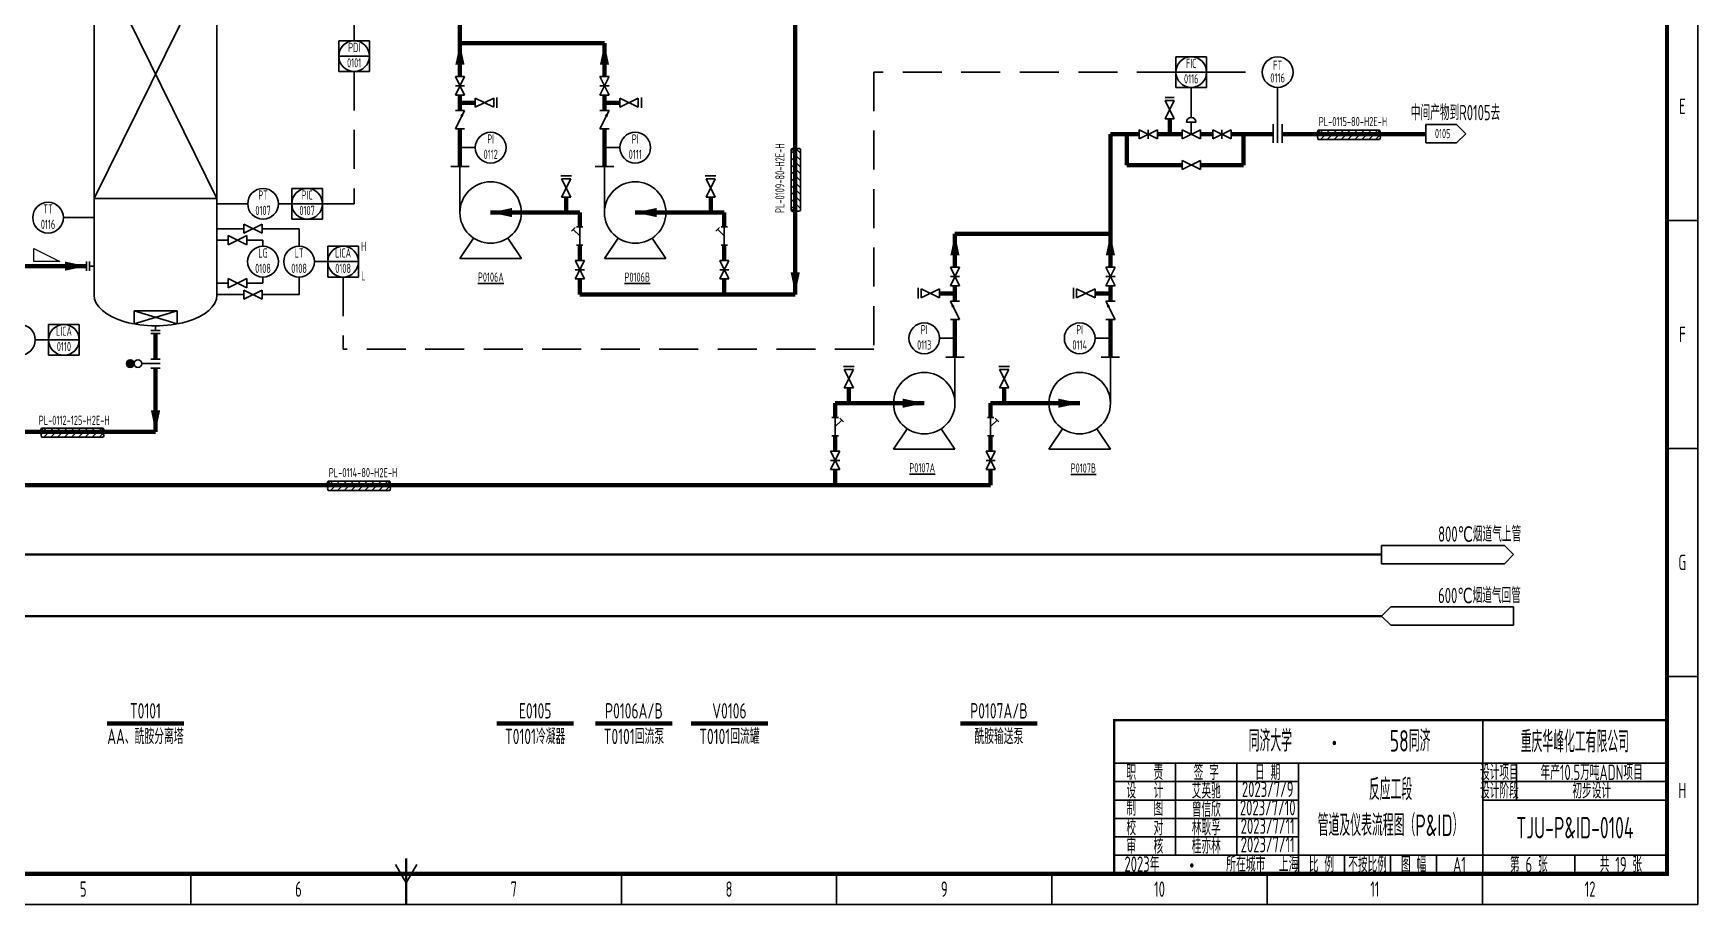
# Model space of a CAD drawing. Header units: millimetres. Extents: x 453 to 7190, y 523 to 4294.
# Drawn here: x 4566 to 5108, y 2905 to 3189 of the extents above; entities that cross this region are included whole.
import ezdxf
from ezdxf.enums import TextEntityAlignment as Align

# ---------------------------------------------------------------- set-up
doc = ezdxf.new("R2010")
doc.units = ezdxf.units.MM
doc.linetypes.add('DASHED', pattern=[19.05, 12.7, -6.35])
for name, color, linetype, lineweight in [('01-主物流线-粗实线', 134, 'Continuous', 80), ('03-设备外轮廓线-细实线', 7, 'Continuous', 25), ('04-设备内部件-细实线', 170, 'Continuous', 25), ('05-图框与标题栏', 7, 'Continuous', 25), ('06-公用工程-中、低压蒸汽与凝水回管', 14, 'Continuous', 40), ('09-文本', 7, 'Continuous', 25), ('10-流股接续标志', 7, 'Continuous', 25), ('10-阀门', 102, 'Continuous', 25), ('11-文本', 7, 'Continuous', 25), ('11-管道组合号', 50, 'Continuous', 15), ('12-仪表', 190, 'Continuous', 25), ('12-信号线', 226, 'DASHED', 25), ('12-设备位号线', 7, 'Continuous', 80), ('13-电动气动信号线', 226, 'DASHED', 25), ('14-箭头', 7, 'Continuous', 25), ('15-仪表', 190, 'Continuous', 25), ('15-文本', 7, 'Continuous', 15), ('15-文本 @ 1', 7, 'Continuous', 15), ('16-阀门与管件', 102, 'Continuous', 25)]:
    doc.layers.add(name, color=color, linetype=linetype, lineweight=lineweight)
doc.layers.add('TITLE', color=7, linetype='Continuous')
doc.styles.add('3-gbcbig', font='gbenor.shx', dxfattribs={"width": 0.7, "height": 3, "bigfont": 'gbcbig.shx'})
doc.styles.add('5-gbcbig', font='gbenor.shx', dxfattribs={"width": 0.7, "height": 5, "bigfont": 'gbcbig.shx'})
doc.styles.add('7-gbcbig', font='gbenor.shx', dxfattribs={"width": 0.7, "height": 7, "bigfont": 'gbcbig.shx'})
doc.styles.get("Standard").update_dxf_attribs({"font": 'arial.ttf'})
doc.styles.add('头号烷家', font='gbenor.shx', dxfattribs={"width": 0.75, "height": 3, "bigfont": 'gbcbig.shx'})
doc.styles.add('工程字', font='gbenor.shx', dxfattribs={"bigfont": 'gbcbig.shx'})

# ---------------------------------------------------------------- blocks, each defined once
blk = doc.blocks.new('管道组合号')
at = {"layer": '11-管道组合号', "style": '头号烷家', "width": 0.75}
blk.add_attdef('管道组合号', (-4.3, 3.13), '', height=3, dxfattribs=at)
blk = doc.blocks.new('就地安装仪表')
at = {"layer": '12-仪表', "ltscale": 0.25}
blk.add_circle((0, -5), 5, dxfattribs=at)
at = {"layer": '15-文本', "style": '工程字', "width": 0.75}
blk.add_attdef('仪表名称', text='', height=3, dxfattribs=at).set_placement((0, -4.29), align=Align.CENTER)
blk.add_attdef('仪表编号', text='', height=3, dxfattribs=at).set_placement((0, -5.39), align=Align.TOP_CENTER)
blk = doc.blocks.new('*U162')
at = {"layer": '10-阀门'}
ref = blk.add_blockref('就地安装仪表', (4970.91, 3181.18), dxfattribs=dict(at, xscale=-1))
ref.add_attrib('仪表名称', 'FT', dxfattribs={"layer": '15-文本 @ 1', "height": 3, "style": '工程字', "width": 0.75}).set_placement((4970.91, 3176.9), align=Align.CENTER)
ref.add_attrib('仪表编号', '0116', dxfattribs={"layer": '15-文本 @ 1', "height": 3, "style": '工程字', "width": 0.75}).set_placement((4970.91, 3175.79), align=Align.TOP_CENTER)

msp = doc.modelspace()

# ---------------------------------------------------------------- hatches: boundary and pattern name
at = {"layer": '16-阀门与管件'}
msp.add_hatch(color=256, dxfattribs=at).paths.add_polyline_path([(4598.59, 3081.26, 1), (4596.09, 3081.26, 1)])

# ---------------------------------------------------------------- linework, layer by layer
for p, q in [((5029.12, 3159.11), (5019.12, 3159.11)), ((5019.12, 3159.11), (5019.12, 3153.11)), ((5032.12, 3156.11), (5029.12, 3159.11)), ((5029.12, 3153.11), (5032.12, 3156.11)), ((5019.12, 3153.11), (5029.12, 3153.11)), ((4583.09, 3114.5), (4583.09, 3111.5)), ((4584.09, 3114.5), (4584.09, 3111.5)), ((4585.59, 3113), (4584.09, 3113)), ((4604.09, 3092.06), (4607.09, 3092.06)), ((4604.09, 3091.06), (4607.09, 3091.06)), ((4605.59, 3093.56), (4605.59, 3092.06))]:
    msp.add_line(p, q)
at = {"layer": '01-主物流线-粗实线'}
for p, q in [((4813.85, 3215.48), (4813.85, 3103.82)), ((4704.69, 3185.57), (4704.69, 3205.18)), ((4704.69, 3174.71), (4704.69, 3185.57)), ((4751.75, 3185.57), (4704.69, 3185.57)), ((4751.75, 3174.71), (4751.75, 3185.57)), ((4704.69, 3163.71), (4704.69, 3168.71)), ((4704.69, 3166.21), (4709.69, 3166.21)), ((4751.75, 3163.71), (4751.75, 3168.71)), ((4751.75, 3166.21), (4756.75, 3166.21)), ((4935.77, 3155.92), (4935.77, 3160.92)), ((4704.69, 3145.45), (4704.69, 3157.71)), ((4751.75, 3145.45), (4751.75, 3157.71)), ((4916.46, 3155.92), (4925.77, 3155.92)), ((4916.46, 3123.49), (4916.46, 3155.92)), ((4921.77, 3145.92), (4921.77, 3155.92)), ((4931.77, 3155.92), (4939.77, 3155.92)), ((4945.77, 3155.92), (4949.77, 3155.92)), ((4955.77, 3155.92), (4959.77, 3155.92)), ((4955.77, 3155.92), (4969.35, 3155.92)), ((4959.77, 3155.92), (4959.77, 3145.92)), ((4972.41, 3155.92), (5019.15, 3155.92)), ((4939.77, 3145.92), (4921.77, 3145.92)), ((4959.77, 3145.92), (4945.77, 3145.92)), ((4739.27, 3135.45), (4739.27, 3130.45)), ((4786.33, 3135.45), (4786.33, 3130.45)), ((4743.69, 3130.45), (4714.69, 3130.45)), ((4743.69, 3125.82), (4743.69, 3130.45)), ((4790.75, 3130.45), (4761.75, 3130.45)), ((4790.75, 3125.82), (4790.75, 3130.45)), ((4865.85, 3112.63), (4865.85, 3123.49)), ((4865.85, 3123.49), (4916.46, 3123.49)), ((4916.46, 3112.63), (4916.46, 3123.49)), ((4743.69, 3114.82), (4743.69, 3119.82)), ((4790.75, 3114.82), (4790.75, 3119.82)), ((4526.97, 3113), (4583.09, 3113)), ((4743.69, 3108.82), (4743.69, 3103.82)), ((4790.75, 3108.82), (4790.75, 3103.82)), ((4865.85, 3101.63), (4865.85, 3106.63)), ((4916.46, 3101.63), (4916.46, 3106.63)), ((4813.85, 3103.82), (4743.69, 3103.82)), ((4865.85, 3104.13), (4860.85, 3104.13)), ((4916.46, 3104.13), (4911.46, 3104.13)), ((4865.85, 3083.37), (4865.85, 3095.63)), ((4916.46, 3083.37), (4916.46, 3095.63)), ((4605.59, 3082.76), (4605.59, 3091.06)), ((4605.59, 3059), (4605.59, 3079.76)), ((4831.27, 3073.37), (4831.27, 3068.37)), ((4881.88, 3073.37), (4881.88, 3068.37)), ((4826.85, 3063.74), (4826.85, 3068.37)), ((4826.85, 3068.37), (4855.85, 3068.37)), ((4877.46, 3063.74), (4877.46, 3068.37)), ((4877.46, 3068.37), (4906.46, 3068.37)), ((4605.59, 3059), (4528.58, 3059)), ((4826.85, 3052.74), (4826.85, 3057.74)), ((4877.46, 3052.74), (4877.46, 3057.74)), ((4826.85, 3046.74), (4826.85, 3041.74)), ((4877.46, 3046.74), (4877.46, 3041.74)), ((4877.46, 3041.74), (4526.89, 3041.74))]:
    msp.add_line(p, q, dxfattribs=at)
at = {"layer": '03-设备外轮廓线-细实线'}
for p, q in [((4585.59, 3338.56), (4585.59, 3103.56)), ((4625.59, 3103.56), (4625.59, 3338.56)), ((4701.69, 3145.45), (4707.69, 3145.45)), ((4704.69, 3130.45), (4704.69, 3145.45)), ((4748.75, 3145.45), (4754.75, 3145.45)), ((4751.75, 3130.45), (4751.75, 3145.45)), ((4709.14, 3122.13), (4704.69, 3115.45)), ((4724.69, 3115.45), (4720.23, 3122.13)), ((4756.2, 3122.13), (4751.75, 3115.45)), ((4771.75, 3115.45), (4767.29, 3122.13)), ((4704.69, 3115.45), (4724.69, 3115.45)), ((4751.75, 3115.45), (4771.75, 3115.45)), ((4868.85, 3083.37), (4862.85, 3083.37)), ((4865.85, 3068.37), (4865.85, 3083.37)), ((4919.46, 3083.37), (4913.46, 3083.37)), ((4916.46, 3068.37), (4916.46, 3083.37)), ((4845.85, 3053.37), (4850.3, 3060.05)), ((4861.4, 3060.05), (4865.85, 3053.37)), ((4896.46, 3053.37), (4900.91, 3060.05)), ((4912.01, 3060.05), (4916.46, 3053.37)), ((4865.85, 3053.37), (4845.85, 3053.37)), ((4916.46, 3053.37), (4896.46, 3053.37))]:
    msp.add_line(p, q, dxfattribs=at)
for centre in [(4714.69, 3130.45), (4761.75, 3130.45), (4855.85, 3068.37), (4906.46, 3068.37)]:
    msp.add_circle(centre, 10, dxfattribs=at)
msp.add_ellipse((4605.59, 3103.56), major_axis=(-20, 0), ratio=0.5, start_param=0, end_param=3.141593, dxfattribs=at)
at = {"layer": '04-设备内部件-细实线'}
for p, q in [((4585.59, 3216.09), (4625.59, 3135.04)), ((4625.59, 3216.09), (4585.59, 3135.04)), ((4585.59, 3135.04), (4625.59, 3135.04)), ((4605.59, 3098.46), (4598.59, 3098.46)), ((4598.59, 3098.46), (4598.59, 3094.19)), ((4598.59, 3094.19), (4612.59, 3098.46)), ((4598.59, 3098.46), (4612.59, 3094.19)), ((4605.59, 3098.46), (4612.59, 3098.46)), ((4612.59, 3098.46), (4612.59, 3094.19))]:
    msp.add_line(p, q, dxfattribs=at)
at = {"layer": '05-图框与标题栏'}
for p, q in [((5107.67, 3127.91), (5097.67, 3127.91)), ((5107.67, 3053.66), (5097.67, 3053.66)), ((5107.67, 2979.41), (5097.67, 2979.41)), ((5037.67, 2965.16), (5037.67, 2915.16)), ((4917.67, 2951.16), (5097.67, 2951.16)), ((4937.67, 2951.16), (4937.67, 2921.16)), ((4957.67, 2951.16), (4957.67, 2921.16)), ((4977.67, 2951.16), (4977.67, 2915.16)), ((5048.67, 2951.16), (5048.67, 2939.16)), ((4917.67, 2945.16), (4977.67, 2945.16)), ((5037.67, 2945.16), (5097.67, 2945.16)), ((4917.67, 2939.16), (4977.67, 2939.16)), ((5037.67, 2939.16), (5097.67, 2939.16)), ((4917.67, 2933.16), (4977.67, 2933.16)), ((4917.67, 2927.16), (4977.67, 2927.16)), ((4917.67, 2921.16), (5097.67, 2921.16)), ((4992.67, 2921.16), (4992.67, 2915.16)), ((5007.67, 2921.16), (5007.67, 2915.16)), ((5022.67, 2921.16), (5022.67, 2915.16)), ((5067.67, 2921.16), (5067.67, 2915.16)), ((4687.17, 2912.16), (4683.7, 2918.16)), ((4687.17, 2912.16), (4690.63, 2918.16)), ((4617.08, 2905.16), (4617.08, 2915.16)), ((4757.25, 2905.16), (4757.25, 2915.16)), ((4827.33, 2905.16), (4827.33, 2915.16)), ((4897.42, 2905.16), (4897.42, 2915.16)), ((4967.5, 2905.16), (4967.5, 2915.16)), ((5037.58, 2905.16), (5037.58, 2915.16))]:
    msp.add_line(p, q, dxfattribs=at)
at = {"layer": '05-图框与标题栏', "const_width": 1.4}
msp.add_lwpolyline([(4291.67, 3489.16), (4291.67, 2915.16), (5097.67, 2915.16), (5097.67, 3489.16)], close=True, dxfattribs=at)
at = {"layer": '05-图框与标题栏', "const_width": 0.8}
for points in [[(5097.67, 2965.16), (4917.67, 2965.16), (4917.67, 2915.16)], [(4687.17, 2905.16), (4687.17, 2920.16)]]:
    msp.add_lwpolyline(points, dxfattribs=at)
at = {"layer": '05-图框与标题栏'}
for p in [(5107.67, 3127.91), (5107.67, 3053.66), (5107.67, 2979.41), (4617.08, 2905.16), (4687.17, 2905.16), (4757.25, 2905.16), (4827.33, 2905.16), (4897.42, 2905.16), (4967.5, 2905.16), (5037.58, 2905.16)]:
    msp.add_point(p, dxfattribs=at)
at = {"layer": '06-公用工程-中、低压蒸汽与凝水回管'}
for p, q in [((4389.47, 3019.08), (5004.72, 3019.08)), ((4389.47, 2999.08), (5004.72, 2999.08))]:
    msp.add_line(p, q, dxfattribs=at)
at = {"layer": '10-流股接续标志'}
for p, q in [((5044.72, 3022.08), (5004.72, 3022.08)), ((5004.72, 3022.08), (5004.72, 3016.08)), ((5047.72, 3019.08), (5044.72, 3022.08)), ((5044.72, 3016.08), (5047.72, 3019.08)), ((5004.72, 3016.08), (5044.72, 3016.08)), ((5007.72, 3002.08), (5004.72, 2999.08)), ((5047.72, 3002.08), (5007.72, 3002.08)), ((5047.72, 2996.08), (5047.72, 3002.08)), ((5004.72, 2999.08), (5007.72, 2996.08)), ((5007.72, 2996.08), (5047.72, 2996.08))]:
    msp.add_line(p, q, dxfattribs=at)
at = {"layer": '11-文本'}
for p, q in [((4984.11, 3157.27), (5004.11, 3157.27)), ((5004.11, 3154.27), (4984.11, 3154.27)), ((4984.49, 3156.17), (4985.59, 3157.27)), ((4984.83, 3154.27), (4987.83, 3157.27)), ((4987.08, 3154.27), (4990.08, 3157.27)), ((4989.32, 3154.27), (4992.32, 3157.27)), ((4991.57, 3154.27), (4994.57, 3157.27)), ((4993.81, 3154.27), (4996.81, 3157.27)), ((4996.06, 3154.27), (4999.06, 3157.27)), ((4998.3, 3154.27), (5001.3, 3157.27)), ((5000.55, 3154.27), (5003.55, 3157.27)), ((5002.79, 3154.27), (5004.07, 3155.55)), ((4812.53, 3131.08), (4812.53, 3151.08)), ((4815.53, 3147.52), (4812.53, 3150.52)), ((4815.53, 3149.76), (4814.24, 3151.04)), ((4815.53, 3151.08), (4815.53, 3131.08)), ((4815.53, 3145.27), (4812.53, 3148.27)), ((4815.53, 3143.03), (4812.53, 3146.03)), ((4815.53, 3140.78), (4812.53, 3143.78)), ((4815.53, 3138.54), (4812.53, 3141.54)), ((4815.53, 3136.29), (4812.53, 3139.29)), ((4815.53, 3134.05), (4812.53, 3137.05)), ((4815.53, 3131.8), (4812.53, 3134.8)), ((4813.63, 3131.46), (4812.53, 3132.55)), ((4568.5, 3060.27), (4588.5, 3060.27)), ((4588.5, 3057.27), (4568.5, 3057.27)), ((4568.88, 3059.17), (4569.98, 3060.27)), ((4569.22, 3057.27), (4572.22, 3060.27)), ((4571.47, 3057.27), (4574.47, 3060.27)), ((4573.71, 3057.27), (4576.71, 3060.27)), ((4575.96, 3057.27), (4578.96, 3060.27)), ((4578.2, 3057.27), (4581.2, 3060.27)), ((4580.45, 3057.27), (4583.45, 3060.27)), ((4582.69, 3057.27), (4585.69, 3060.27)), ((4584.94, 3057.27), (4587.94, 3060.27)), ((4587.18, 3057.27), (4588.46, 3058.55)), ((4661.81, 3042.97), (4681.81, 3042.97)), ((4681.81, 3039.97), (4661.81, 3039.97)), ((4662.19, 3041.87), (4663.29, 3042.97)), ((4662.53, 3039.97), (4665.53, 3042.97)), ((4664.78, 3039.97), (4667.78, 3042.97)), ((4667.02, 3039.97), (4670.02, 3042.97)), ((4669.27, 3039.97), (4672.27, 3042.97)), ((4671.51, 3039.97), (4674.51, 3042.97)), ((4673.76, 3039.97), (4676.76, 3042.97)), ((4676, 3039.97), (4679, 3042.97)), ((4678.25, 3039.97), (4681.25, 3042.97)), ((4680.49, 3039.97), (4681.77, 3041.25))]:
    msp.add_line(p, q, dxfattribs=at)
for centre, radius, start, end in [((4985.25, 3156.29), 1.5, 139.5631, 215.9037), ((5003.01, 3156.43), 1.37, 319.9929, 37.2624), ((4813.36, 3149.98), 1.37, 49.9929, 127.2624), ((4813.5, 3132.22), 1.5, 229.5631, 305.9037), ((4569.64, 3059.3), 1.5, 139.5631, 215.9037), ((4587.4, 3059.44), 1.37, 319.9929, 37.2624), ((4662.95, 3041.99), 1.5, 139.5631, 215.9037), ((4680.72, 3042.13), 1.37, 319.9929, 37.2624)]:
    msp.add_arc(centre, radius, start, end, dxfattribs=at)
for points in [[(4984.11, 3157.27), (4984.47, 3156.11), (4983.93, 3155.18), (4984.11, 3154.27)], [(4812.53, 3131.08), (4813.68, 3131.44), (4814.62, 3130.9), (4815.53, 3131.08)], [(4568.5, 3060.27), (4568.86, 3059.11), (4568.32, 3058.18), (4568.5, 3057.27)], [(4661.81, 3042.97), (4662.17, 3041.81), (4661.63, 3040.88), (4661.81, 3039.97)]]:
    msp.add_spline(points, degree=3, dxfattribs=at)
for points in [[(5004.11, 3157.27), (5003.76, 3156.79), (5003.59, 3155.87), (5004.57, 3155.15), (5004.28, 3154.45), (5004.11, 3154.27)], [(4812.53, 3151.08), (4813.01, 3150.73), (4813.92, 3150.56), (4814.64, 3151.54), (4815.35, 3151.25), (4815.53, 3151.08)], [(4588.5, 3060.27), (4588.15, 3059.79), (4587.98, 3058.88), (4588.96, 3058.15), (4588.67, 3057.45), (4588.5, 3057.27)], [(4681.81, 3042.97), (4681.46, 3042.49), (4681.29, 3041.57), (4682.27, 3040.85), (4681.99, 3040.15), (4681.81, 3039.97)]]:
    msp.add_open_spline(points, degree=3, knots=[0, 0, 0, 0, 1.367527, 2.619727, 3.553416, 3.553416, 3.553416, 3.553416], dxfattribs=at)
at = {"layer": '11-管道组合号'}
for p, q in [((4565.98, 3114.48), (4565.98, 3118.78)), ((4565.98, 3118.78), (4574.48, 3114.48)), ((4574.48, 3114.48), (4565.98, 3114.48))]:
    msp.add_line(p, q, dxfattribs=at)
at = {"layer": '12-仪表'}
for p, q in [((4942.77, 3171.18), (4942.77, 3161.42)), ((4970.91, 3153.2), (4970.91, 3171.18)), ((4969.41, 3153.2), (4969.41, 3159.2)), ((4972.41, 3153.2), (4972.41, 3159.2))]:
    msp.add_line(p, q, dxfattribs=at)
at = {"layer": '12-信号线'}
for p, q in [((4670.24, 3367.71), (4670.24, 3186.39)), ((4670.24, 3176.39), (4670.24, 3133.31)), ((4645.59, 3133.31), (4649.93, 3133.31)), ((4670.24, 3133.31), (4660.24, 3133.31)), ((4657.31, 3114.46), (4661.65, 3114.46)), ((4666.65, 3109.46), (4666.65, 3085.95)), ((4839.45, 3085.95), (4666.65, 3085.95))]:
    msp.add_line(p, q, dxfattribs=at)
at = {"layer": '12-设备位号线'}
for p, q in [((4614.79, 2964.07), (4589.79, 2964.07)), ((4741.68, 2964.07), (4716.68, 2964.07)), ((4773.83, 2964.07), (4748.83, 2964.07)), ((4804.92, 2964.07), (4779.92, 2964.07)), ((4892.66, 2964.07), (4867.66, 2964.07))]:
    msp.add_line(p, q, dxfattribs=at)
at = {"layer": '13-电动气动信号线'}
for p, q in [((4839.45, 3176.18), (4839.45, 3085.95)), ((4937.77, 3176.18), (4839.45, 3176.18)), ((4947.77, 3176.18), (4965.91, 3176.18))]:
    msp.add_line(p, q, dxfattribs=at)
at = {"layer": '14-箭头'}
for points in [[(4704.69, 3185.57, 0, 3, 0), (4704.69, 3178.57, 3, 3, 0)], [(4751.75, 3185.57, 0, 3, 0), (4751.75, 3178.57, 3, 3, 0)], [(4714.69, 3130.45, 0, 3, 0), (4721.69, 3130.45, 3, 3, 0)], [(4761.75, 3130.45, 0, 3, 0), (4768.75, 3130.45, 3, 3, 0)], [(4865.85, 3123.49, 0, 3, 0), (4865.85, 3116.49, 3, 3, 0)], [(4916.46, 3123.49, 0, 3, 0), (4916.46, 3116.49, 3, 3, 0)], [(4583.09, 3113, 0, 3, 0), (4576.09, 3113, 3, 3, 0)], [(4813.85, 3103.97, 0, 3, 0), (4813.85, 3110.97, 3, 3, 0)], [(4605.59, 3059, 0, 3, 0), (4605.59, 3066, 3, 3, 0)], [(4855.85, 3068.37, 0, 3, 0), (4848.85, 3068.37, 3, 3, 0)], [(4906.46, 3068.37, 0, 3, 0), (4899.46, 3068.37, 3, 3, 0)]]:
    msp.add_lwpolyline(points, format="xyseb", dxfattribs=at)
at = {"layer": '15-仪表'}
for p, q in [((4665.24, 3176.39), (4665.24, 3186.39)), ((4665.24, 3186.39), (4675.24, 3186.39)), ((4675.24, 3186.39), (4675.24, 3176.39)), ((4675.24, 3181.39), (4665.24, 3181.39)), ((4937.77, 3176.18), (4937.77, 3181.18)), ((4937.77, 3181.18), (4947.77, 3181.18)), ((4947.77, 3181.18), (4947.77, 3171.18)), ((4675.24, 3176.39), (4665.24, 3176.39)), ((4937.77, 3171.18), (4937.77, 3176.18)), ((4937.77, 3176.18), (4947.77, 3176.18)), ((4947.77, 3171.18), (4937.77, 3171.18)), ((4704.69, 3151.58), (4709.69, 3151.58)), ((4751.75, 3151.58), (4756.75, 3151.58)), ((4649.93, 3128.31), (4649.93, 3138.31)), ((4649.93, 3138.31), (4659.93, 3138.31)), ((4659.93, 3138.31), (4659.93, 3128.31)), ((4625.59, 3133.31), (4635.59, 3133.31)), ((4659.93, 3133.31), (4649.93, 3133.31)), ((4585.59, 3128.79), (4575.59, 3128.79)), ((4659.93, 3128.31), (4649.93, 3128.31)), ((4634.28, 3125.19), (4625.59, 3125.19)), ((4629.27, 3121.46), (4625.59, 3121.46)), ((4640.57, 3121.46), (4635.27, 3121.46)), ((4652.31, 3125.19), (4640.28, 3125.19)), ((4652.31, 3125.19), (4640.28, 3125.19)), ((4640.57, 3119.46), (4640.57, 3121.46)), ((4652.31, 3125.19), (4652.31, 3119.46)), ((4661.65, 3109.46), (4661.65, 3119.46)), ((4661.65, 3119.46), (4671.65, 3119.46)), ((4671.65, 3119.46), (4671.65, 3109.46)), ((4671.65, 3114.46), (4661.65, 3114.46)), ((4629.27, 3107.46), (4625.59, 3107.46)), ((4640.57, 3107.46), (4635.27, 3107.46)), ((4640.57, 3109.46), (4640.57, 3107.46)), ((4652.31, 3103.73), (4652.31, 3109.46)), ((4671.65, 3109.46), (4661.65, 3109.46)), ((4634.28, 3103.73), (4625.59, 3103.73)), ((4652.31, 3103.73), (4640.28, 3103.73)), ((4566.42, 3089), (4570.76, 3089)), ((4570.76, 3084), (4570.76, 3094)), ((4570.76, 3094), (4580.76, 3094)), ((4580.76, 3089), (4570.76, 3089)), ((4580.76, 3094), (4580.76, 3084)), ((4865.85, 3089.5), (4860.85, 3089.5)), ((4916.46, 3089.5), (4911.46, 3089.5)), ((4580.76, 3084), (4570.76, 3084))]:
    msp.add_line(p, q, dxfattribs=at)
for centre in [(4670.24, 3181.39), (4942.77, 3176.18), (4714.69, 3151.58), (4761.75, 3151.58), (4640.59, 3133.31), (4654.93, 3133.31), (4570.59, 3128.79), (4640.57, 3114.46), (4652.31, 3114.46), (4666.65, 3114.46), (4855.85, 3089.5), (4906.46, 3089.5), (4561.42, 3089), (4575.76, 3089)]:
    msp.add_circle(centre, 5, dxfattribs=at)
at = {"layer": '16-阀门与管件'}
for p, q in [((4706.19, 3168.71), (4703.19, 3174.71)), ((4703.19, 3174.71), (4706.19, 3174.71)), ((4706.19, 3174.71), (4703.19, 3168.71)), ((4703.19, 3171.71), (4706.19, 3171.71)), ((4753.25, 3168.71), (4750.25, 3174.71)), ((4750.25, 3174.71), (4753.25, 3174.71)), ((4753.25, 3174.71), (4750.25, 3168.71)), ((4750.25, 3171.71), (4753.25, 3171.71)), ((4706.19, 3168.71), (4703.19, 3168.71)), ((4709.69, 3164.71), (4715.69, 3167.71)), ((4715.69, 3164.71), (4709.69, 3167.71)), ((4709.69, 3167.71), (4709.69, 3164.71)), ((4715.69, 3167.71), (4715.69, 3164.71)), ((4716.69, 3167.96), (4716.69, 3164.5)), ((4753.25, 3168.71), (4750.25, 3168.71)), ((4756.75, 3164.71), (4762.75, 3167.71)), ((4762.75, 3164.71), (4756.75, 3167.71)), ((4756.75, 3167.71), (4756.75, 3164.71)), ((4762.75, 3167.71), (4762.75, 3164.71)), ((4763.75, 3167.96), (4763.75, 3164.5)), ((4937.27, 3167.92), (4934.27, 3167.92)), ((4937.27, 3166.92), (4934.27, 3166.92)), ((4934.27, 3166.92), (4937.27, 3160.92)), ((4934.27, 3160.92), (4937.27, 3166.92)), ((4703.19, 3157.71), (4706.19, 3163.71)), ((4706.19, 3163.71), (4703.19, 3163.71)), ((4750.25, 3157.71), (4753.25, 3163.71)), ((4753.25, 3163.71), (4750.25, 3163.71)), ((4934.27, 3160.92), (4937.27, 3160.92)), ((4941.27, 3159.92), (4944.27, 3159.92)), ((4942.77, 3155.92), (4942.77, 3159.92)), ((4703.19, 3157.71), (4706.19, 3157.71)), ((4750.25, 3157.71), (4753.25, 3157.71)), ((4925.77, 3154.42), (4925.77, 3157.42)), ((4925.77, 3154.42), (4931.77, 3157.42)), ((4931.77, 3154.42), (4925.77, 3157.42)), ((4928.77, 3157.42), (4928.77, 3154.42)), ((4931.77, 3157.42), (4931.77, 3154.42)), ((4939.77, 3154.42), (4939.77, 3157.42)), ((4939.77, 3154.42), (4945.77, 3157.42)), ((4945.77, 3154.42), (4939.77, 3157.42)), ((4945.77, 3157.42), (4945.77, 3154.42)), ((4949.77, 3154.42), (4949.77, 3157.42)), ((4949.77, 3154.42), (4955.77, 3157.42)), ((4955.77, 3154.42), (4949.77, 3157.42)), ((4952.77, 3157.42), (4952.77, 3154.42)), ((4955.77, 3157.42), (4955.77, 3154.42)), ((4939.77, 3144.42), (4939.77, 3147.42)), ((4939.77, 3144.42), (4945.77, 3147.42)), ((4945.77, 3144.42), (4939.77, 3147.42)), ((4945.77, 3147.42), (4945.77, 3144.42)), ((4737.51, 3142.45), (4740.97, 3142.45)), ((4737.77, 3135.45), (4740.77, 3141.45)), ((4740.77, 3141.45), (4737.77, 3141.45)), ((4737.77, 3141.45), (4740.77, 3135.45)), ((4784.57, 3142.45), (4788.03, 3142.45)), ((4784.83, 3135.45), (4787.83, 3141.45)), ((4787.83, 3141.45), (4784.83, 3141.45)), ((4784.83, 3141.45), (4787.83, 3135.45)), ((4740.77, 3135.45), (4737.77, 3135.45)), ((4787.83, 3135.45), (4784.83, 3135.45)), ((4634.28, 3123.69), (4634.28, 3126.69)), ((4634.28, 3123.69), (4640.28, 3126.69)), ((4640.28, 3123.69), (4634.28, 3126.69)), ((4640.28, 3123.69), (4640.28, 3126.69)), ((4629.27, 3119.96), (4629.27, 3122.96)), ((4629.27, 3119.96), (4635.27, 3122.96)), ((4635.27, 3119.96), (4629.27, 3122.96)), ((4635.27, 3119.96), (4635.27, 3122.96)), ((4740.97, 3124.35), (4742.16, 3125.53)), ((4743.69, 3122.82), (4741.57, 3124.94)), ((4742.64, 3125.82), (4744.74, 3125.82)), ((4743.69, 3125.82), (4743.69, 3119.82)), ((4788.03, 3124.35), (4789.22, 3125.53)), ((4790.75, 3122.82), (4788.63, 3124.94)), ((4789.7, 3125.82), (4791.8, 3125.82)), ((4790.75, 3125.82), (4790.75, 3119.82)), ((4742.64, 3119.82), (4744.74, 3119.82)), ((4789.7, 3119.82), (4791.8, 3119.82)), ((4745.19, 3114.82), (4742.19, 3114.82)), ((4742.19, 3114.82), (4745.19, 3108.82)), ((4742.19, 3108.82), (4745.19, 3114.82)), ((4742.19, 3111.82), (4745.19, 3111.82)), ((4792.25, 3114.82), (4789.25, 3114.82)), ((4789.25, 3114.82), (4792.25, 3108.82)), ((4789.25, 3108.82), (4792.25, 3114.82)), ((4789.25, 3111.82), (4792.25, 3111.82)), ((4864.35, 3106.63), (4867.35, 3112.63)), ((4867.35, 3112.63), (4864.35, 3112.63)), ((4864.35, 3112.63), (4867.35, 3106.63)), ((4914.96, 3106.63), (4917.96, 3112.63)), ((4917.96, 3112.63), (4914.96, 3112.63)), ((4914.96, 3112.63), (4917.96, 3106.63)), ((4629.27, 3108.96), (4629.27, 3105.96)), ((4629.27, 3108.96), (4635.27, 3105.96)), ((4635.27, 3108.96), (4629.27, 3105.96)), ((4634.28, 3105.23), (4634.28, 3102.23)), ((4634.28, 3105.23), (4640.28, 3102.23)), ((4640.28, 3105.23), (4634.28, 3102.23)), ((4635.27, 3105.96), (4635.27, 3108.96)), ((4640.28, 3105.23), (4640.28, 3102.23)), ((4745.19, 3108.82), (4742.19, 3108.82)), ((4792.25, 3108.82), (4789.25, 3108.82)), ((4853.85, 3105.89), (4853.85, 3102.42)), ((4860.85, 3102.63), (4854.85, 3105.63)), ((4854.85, 3105.63), (4854.85, 3102.63)), ((4854.85, 3102.63), (4860.85, 3105.63)), ((4860.85, 3105.63), (4860.85, 3102.63)), ((4867.35, 3109.63), (4864.35, 3109.63)), ((4864.35, 3106.63), (4867.35, 3106.63)), ((4904.46, 3105.89), (4904.46, 3102.42)), ((4911.46, 3102.63), (4905.46, 3105.63)), ((4905.46, 3105.63), (4905.46, 3102.63)), ((4905.46, 3102.63), (4911.46, 3105.63)), ((4911.46, 3105.63), (4911.46, 3102.63)), ((4917.96, 3109.63), (4914.96, 3109.63)), ((4914.96, 3106.63), (4917.96, 3106.63)), ((4867.35, 3095.63), (4864.35, 3101.63)), ((4864.35, 3101.63), (4867.35, 3101.63)), ((4917.96, 3095.63), (4914.96, 3101.63)), ((4914.96, 3101.63), (4917.96, 3101.63)), ((4867.35, 3095.63), (4864.35, 3095.63)), ((4917.96, 3095.63), (4914.96, 3095.63)), ((4601.09, 3081.26), (4607.09, 3081.26)), ((4604.09, 3082.76), (4607.09, 3082.76)), ((4604.09, 3079.76), (4607.09, 3079.76)), ((4833.03, 3080.37), (4829.57, 3080.37)), ((4832.77, 3073.37), (4829.77, 3079.37)), ((4829.77, 3079.37), (4832.77, 3079.37)), ((4832.77, 3079.37), (4829.77, 3073.37)), ((4883.64, 3080.37), (4880.17, 3080.37)), ((4883.38, 3073.37), (4880.38, 3079.37)), ((4880.38, 3079.37), (4883.38, 3079.37)), ((4883.38, 3079.37), (4880.38, 3073.37)), ((4829.77, 3073.37), (4832.77, 3073.37)), ((4880.38, 3073.37), (4883.38, 3073.37)), ((4827.9, 3063.74), (4825.8, 3063.74)), ((4826.85, 3063.74), (4826.85, 3057.74)), ((4826.85, 3060.74), (4828.97, 3062.86)), ((4829.57, 3062.27), (4828.38, 3063.46)), ((4878.51, 3063.74), (4876.41, 3063.74)), ((4877.46, 3063.74), (4877.46, 3057.74)), ((4877.46, 3060.74), (4879.58, 3062.86)), ((4880.17, 3062.27), (4878.99, 3063.46)), ((4827.9, 3057.74), (4825.8, 3057.74)), ((4878.51, 3057.74), (4876.41, 3057.74)), ((4825.35, 3052.74), (4828.35, 3052.74)), ((4828.35, 3052.74), (4825.35, 3046.74)), ((4828.35, 3046.74), (4825.35, 3052.74)), ((4875.96, 3052.74), (4878.96, 3052.74)), ((4878.96, 3052.74), (4875.96, 3046.74)), ((4878.96, 3046.74), (4875.96, 3052.74)), ((4828.35, 3049.74), (4825.35, 3049.74)), ((4825.35, 3046.74), (4828.35, 3046.74)), ((4878.96, 3049.74), (4875.96, 3049.74)), ((4875.96, 3046.74), (4878.96, 3046.74))]:
    msp.add_line(p, q, dxfattribs=at)
at = {"layer": '16-阀门与管件', "color": 3}
for points in [[(4705.23, 3161.8, 1, 0, 0), (4706.19, 3163.71, 0, 0, 0)], [(4752.29, 3161.8, 1, 0, 0), (4753.25, 3163.71, 0, 0, 0)], [(4865.31, 3099.72, 1, 0, 0), (4864.35, 3101.63, 0, 0, 0)], [(4915.91, 3099.72, 1, 0, 0), (4914.96, 3101.63, 0, 0, 0)]]:
    msp.add_lwpolyline(points, format="xyseb", dxfattribs=at)
at = {"layer": '16-阀门与管件'}
for centre in [(4597.34, 3081.26), (4599.84, 3081.26)]:
    msp.add_circle(centre, 1.25, dxfattribs=at)
msp.add_arc((4942.77, 3159.92), 1.5, 0, 180, dxfattribs=at)
at = {"layer": 'TITLE'}
for p, q in [((5107.67, 3499.16), (5107.67, 2905.16)), ((5107.67, 2905.16), (4266.67, 2905.16))]:
    msp.add_line(p, q, dxfattribs=at)
msp.add_lwpolyline([(4266.67, 3499.16), (5107.67, 3499.16), (5107.67, 2905.16), (4266.67, 2905.16)], close=True, dxfattribs=at)

# ---------------------------------------------------------------- block references
at = {"layer": '01-主物流线-粗实线'}
msp.add_blockref('*U162', (0, 0), dxfattribs=at)
at = {"layer": '11-管道组合号'}
for p, values in [((4988.58, 3155.45), {'管道组合号': 'PL-0115-80-H2E-H'}), ((4571.84, 3058.18), {'管道组合号': 'PL-0112-125-H2E-H'}), ((4666.29, 3041.15), {'管道组合号': 'PL-0114-80-H2E-H'})]:
    msp.add_blockref('管道组合号', p, dxfattribs=at).add_auto_attribs(values)
at = {"layer": '11-管道组合号', "rotation": 90}
msp.add_blockref('管道组合号', (4813.48, 3134.59), dxfattribs=at).add_auto_attribs({'管道组合号': 'PL-0109-80-H2E-H'})

# ---------------------------------------------------------------- texts
at = {"char_height": 3, "width": 6.4536, "attachment_point": 3, "style": '3-gbcbig'}
for s, insert in [('H', (4674.19, 3120.89)), ('L', (4673.95, 3111.34))]:
    msp.add_mtext(s, dxfattribs=dict(at, insert=insert))
at = {"char_height": 3, "attachment_point": 5, "style": '3-gbcbig'}
for s, insert in [('{\\LP0106A}', (4714.75, 3109.43)), ('{\\LP0106B}', (4762.42, 3109.43)), ('{\\LP0107A}', (4855.18, 3047.35)), ('{\\LP0107B}', (4907.66, 3047.26))]:
    msp.add_mtext_dynamic_manual_height_columns(s, width=12.7249, gutter_width=35, heights=[12.14], dxfattribs=dict(at, insert=insert))
at = {"layer": '05-图框与标题栏', "attachment_point": 5}
for s, width, heights, insert, char_height, style in [('E', 10, [0], (5102.67, 3165.03), 5, '5-gbcbig'), ('F', 10, [0], (5102.67, 3090.78), 5, '5-gbcbig'), ('G', 10, [0], (5102.67, 3016.53), 5, '5-gbcbig'), ('重庆华峰化工有限公司', 60, [0], (5067.67, 2958.16), 7, '7-gbcbig'), ('职   责', 20, [0], (4927.67, 2948.16), 5, '5-gbcbig'), ('签 字', 20, [0], (4947.67, 2948.16), 5, '5-gbcbig'), ('日 期', 20, [0], (4967.67, 2948.16), 5, '5-gbcbig'), ('设计项目', 15, [0], (5043.11, 2948.16), 5, '5-gbcbig'), ('设   计', 20, [0], (4927.67, 2942.16), 5, '5-gbcbig'), ('艾英驰', 20, [0], (4947.67, 2942.16), 5, '5-gbcbig'), ('2023/7/9', 20, [0], (4967.67, 2942.66), 5, '5-gbcbig'), ('设计阶段', 15, [0], (5043.11, 2942.16), 5, '5-gbcbig'), ('H', 10, [0], (5102.67, 2942.28), 5, '5-gbcbig'), ('制   图', 20, [0], (4927.67, 2936.52), 5, '5-gbcbig'), ('曾信欣', 20, [0], (4947.67, 2936.16), 5, '5-gbcbig'), ('2023/7/10', 20, [0], (4967.67, 2936.66), 5, '5-gbcbig'), ('校   对', 20, [0], (4927.67, 2930.16), 5, '5-gbcbig'), ('林耿孚', 20, [0], (4947.67, 2930.16), 5, '5-gbcbig'), ('2023/7/11', 20, [0], (4967.67, 2930.66), 5, '5-gbcbig'), ('TJU-P&ID-0104', 60, [12.52], (5067.67, 2930.16), 7, '7-gbcbig'), ('审   核', 20, [0], (4927.67, 2924.16), 5, '5-gbcbig'), ('桂亦林', 20, [0], (4947.67, 2924.16), 5, '5-gbcbig'), ('2023/7/11', 20, [0], (4967.67, 2924.66), 5, '5-gbcbig'), ('比 例', 15, [0], (4985.17, 2918.16), 5, '5-gbcbig'), ('不按比例', 15, [0], (5000.17, 2918.16), 5, '5-gbcbig'), ('图 幅', 15, [0], (5015.17, 2918.16), 5, '5-gbcbig'), ('第 6 张', 30, [0], (5052.67, 2918.16), 5, '5-gbcbig'), ('共 19 张', 30, [0], (5082.67, 2918.16), 5, '5-gbcbig'), ('A1', 14.9167, [0], (5030.12, 2918.16), 5, '5-gbcbig'), ('5', 70.0833, [0], (4582.04, 2910.16), 5, '5-gbcbig'), ('6', 70.0833, [0], (4652.12, 2910.16), 5, '5-gbcbig'), ('7', 70.0833, [0], (4722.21, 2910.16), 5, '5-gbcbig'), ('8', 70.0833, [0], (4792.29, 2910.16), 5, '5-gbcbig'), ('9', 70.0833, [0], (4862.37, 2910.16), 5, '5-gbcbig'), ('10', 70.0833, [0], (4932.46, 2910.16), 5, '5-gbcbig'), ('11', 70.0833, [0], (5002.54, 2910.16), 5, '5-gbcbig'), ('12', 70.0833, [0], (5072.62, 2910.16), 5, '5-gbcbig')]:
    msp.add_mtext_dynamic_manual_height_columns(s, width=width, gutter_width=25, heights=heights, dxfattribs=dict(at, insert=insert, char_height=char_height, style=style))
at = {"layer": '05-图框与标题栏'}
for s, insert, char_height, width, attachment_point, style in [('\\pi5.78018;同济大学             ', (4955.69, 2958.43), 7, 32.2593, 4, '7-gbcbig'), ('58同济          ', (5014.03, 2958.43), 7, 32.2593, 5, '7-gbcbig'), (' 2023{\\W0.8;年          所在城市  上海}', (4919.14, 2918.31), 5, 67.5295, 4, '5-gbcbig'), ('{\\fFangSong|b0|i0|c134|p49;\\W0.8;·}', (4940.24, 2920.29), 5, 18.9039, 1, '5-gbcbig')]:
    msp.add_mtext(s, dxfattribs=dict(at, insert=insert, char_height=char_height, width=width, attachment_point=attachment_point, style=style))
at = {"layer": '05-图框与标题栏', "insert": (4986.66, 2960.16), "char_height": 5, "width": 31.5065, "attachment_point": 1}
msp.add_mtext('{\\fFangSong|b0|i0|c134|p49;\\W0.8;·}', dxfattribs=at)
at = {"layer": '09-文本'}
for s, width, gutter_width, heights, insert, char_height, attachment_point, style in [('中间产物到R0105去', 44.9157, 12.5, [5.33], (5014.27, 3162.98), 5, 4, '5-gbcbig'), ('0105', 40, 12.5, [0], (5024.64, 3156.16), 3, 5, '3-gbcbig'), ('{\\W0.75;T0101}\\P{\\A1;\\W0.75;AA、酰胺分离塔}', 59.0038, 12.5, [0], (4602.29, 2964.04), 5, 5, '5-gbcbig'), ('{\\W0.75;E0105}\\P{\\A1;\\W0.75;T0101冷凝器}', 59.0038, 12.5, [0], (4729.18, 2964.04), 5, 5, '5-gbcbig'), ('{\\W0.75;P0106A/B}\\P{\\A1;\\W0.75;T0101回流泵}', 59.0038, 12.5, [0], (4761.33, 2964.04), 5, 5, '5-gbcbig'), ('{\\W0.75;V0106}\\P{\\A1;\\W0.75;T0101回流罐}', 59.0038, 12.5, [0], (4792.42, 2964.04), 5, 5, '5-gbcbig'), ('{\\W0.75;P0107A/B}\\P{\\A1;\\W0.75;酰胺输送泵}', 59.0038, 12.5, [0], (4880.16, 2964.04), 5, 5, '5-gbcbig'), ('年产10.5万吨ADN项目', 49.0599, 35, [0], (5073.14, 2948.16), 5, 5, '5-gbcbig'), ('反应工段\\P管道及仪表流程图（P&ID）', 60, 12.5, [0], (5007.67, 2936.72), 7, 5, '7-gbcbig'), ('初步设计', 48.9999, 12.5, [0], (5073.17, 2942.16), 5, 5, '5-gbcbig')]:
    msp.add_mtext_dynamic_manual_height_columns(s, width=width, gutter_width=gutter_width, heights=heights, dxfattribs=dict(at, insert=insert, char_height=char_height, attachment_point=attachment_point, style=style))
at = {"layer": '11-文本', "char_height": 5, "attachment_point": 1, "style": '5-gbcbig'}
for s, insert in [('800℃烟道气上管', (5023.16, 3028.27)), ('600℃烟道气回管', (5023.16, 3008.27))]:
    msp.add_mtext_dynamic_manual_height_columns(s, width=29.1659, gutter_width=25, heights=[0], dxfattribs=dict(at, insert=insert))
at = {"layer": '15-仪表', "ltscale": 10, "char_height": 3, "width": 10, "attachment_point": 5, "style": '3-gbcbig'}
for s, insert in [('{\\C0;PDI\\P0101}', (4670.25, 3181.71)), ('{\\C0;FIC\\P0116}', (4942.77, 3176.51)), ('{\\C0;PI\\P0112}', (4714.69, 3151.9)), ('{\\C0;PI\\P0111}', (4761.75, 3151.9)), ('{\\C0;PT\\P0107}', (4640.59, 3133.64)), ('{\\C0;PIC\\P0107}', (4654.93, 3133.64)), ('{\\C0;TT\\P0116}', (4570.59, 3129.12)), ('{\\C0;LG\\P0108}', (4640.57, 3114.79)), ('{\\C0;LT\\P0108}', (4652.31, 3114.79)), ('{\\C0;LICA\\P0108}', (4666.65, 3114.79)), ('{\\C0;LICA\\P0110}', (4575.76, 3089.33)), ('{\\C0;PI\\P0113}', (4855.85, 3089.83)), ('{\\C0;PI\\P0114}', (4906.46, 3089.83))]:
    msp.add_mtext(s, dxfattribs=dict(at, insert=insert))

doc.saveas('drawing.dxf')
